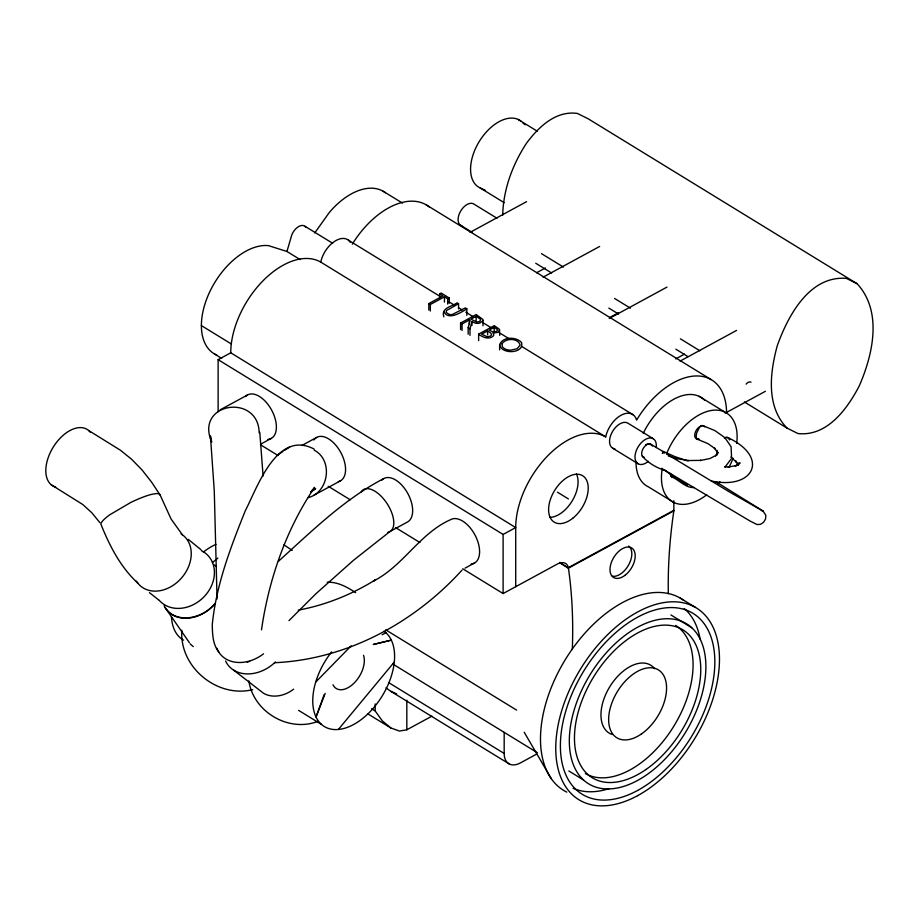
<?xml version="1.0" encoding="UTF-8"?>
<svg xmlns="http://www.w3.org/2000/svg" width="919" height="919" viewBox="0 0 919 919"><rect width="100%" height="100%" fill="white"/><g stroke="black" fill="none" stroke-linecap="round" stroke-linejoin="round"><path stroke-width="1.38" d="M181.847 630.285C179.194 667.056 217.091 698.36 252.725 689.664M738.129 464.715L738.164 462.9L737.658 465.117M502.704 215.149C503.29 189.475 512.538 164.57 526.507 143.215C538.385 127.224 555.777 110.291 577.419 113.451L588.194 118.792L857.105 283.718C882.837 311.552 872.878 354.803 859.173 386.106C847.192 408.989 827.111 436.743 797.945 433.538L787.169 428.197L744.39 401.959M259.158 432.906C258.641 392.999 194.346 402.258 211.692 442.05L210.428 435.916L214.276 490.884L217.056 599.004M731.57 457.593L731.099 446.795L725.125 438.007M261.49 629.825C268.773 579.659 286.027 529.47 314.608 487.403L311.461 491.045M443.843 316.848C440.661 307.842 452.114 306.544 457.088 302.822L458.558 303.718L458.558 308.945M499.706 330.116L498.075 332.379L492.906 333.011L493.469 333.873A5.33 3.079 0 0 1 493.319 335.94C489.172 340.099 482.475 337.284 478.638 334.125L494.273 325.625L499.431 329.289L499.706 335.343M499.626 344.694C502.67 336.469 516.214 336.492 521.555 342.58C524.45 353.689 501.349 354.757 499.626 344.694L499.626 349.921M468.173 334.229L468.173 327.692L470.137 320.501L469.299 319.996L462.05 323.936L460.58 323.04L476.203 314.539L482.934 319.49L483.015 325.774M469.988 335.355L469.988 328.807L471.952 321.627L475.364 323.132A5.146 2.975 0 0 0 479.913 323.017L483.015 320.547M300.191 259.606L286.946 251.484L291.702 235.172A11.062 6.571 -58.5 0 1 298.847 226.442A11.062 6.571 -58.5 0 1 305.993 227.418M324.2 694.58L316.021 717.027L325.2 693.351M717.475 453.883L718.118 452.297L715.579 455.755M737.693 465.577L740.071 462.854L735.211 466.094L736.762 465.393L728.25 467.105M314.757 232.921L329.174 212.668A61.47 36.542 -58.5 0 1 385.475 192.795M730.938 459.178L725.194 466.886M338.387 729.456L394.308 662.025M314.137 449.092C276.964 429.345 257.458 487.162 245.327 510.711C230.566 547.368 216.172 585.047 212.266 624.656C212.473 634.018 212.668 644.288 218.733 651.985M288.991 620.624L315.883 593.777L353.424 560.349L389.92 531.561L407.703 521.889A24.744 13.854 61.5 0 0 406.612 491.458A24.744 13.854 61.5 0 0 381.81 480.143M315.699 682.07L351.207 645.816M278.457 561.268C311.541 531.469 343.913 499.304 383.717 478.604M212.415 562.6L217.872 558.109M462.016 570.125C414.113 622.956 346.555 659.543 274.517 662.725M307.808 497.707C328.853 492.86 333.471 460.166 314.218 450.172M310.668 491.952L315.642 488.69L311.334 491.493M277.86 454.767L282.914 451.482M284.476 450.413L289.864 446.91M715.729 455.675L717.05 454.836L710.031 458.489L700.358 460.511L701.151 460.362L689.353 460.534L677.142 458.753L668.366 455.996M218.125 411.723L218.125 359.662L230.738 352.804A72.394 43.044 -58.5 0 1 263.282 280.513A72.394 43.044 -58.5 0 1 320.731 262.099A21.953 13.05 -58.5 0 1 334.424 241.479A21.953 13.05 -58.5 0 1 350.346 242.375M470.08 232.358L526.587 201.652M220.284 409.782L247.441 395.021M439.65 297.813L439.65 293.896L441.177 293.058L449.242 298.009L449.242 303.236M428.828 310.105L428.828 303.569L442.935 295.907L439.65 293.896M428.828 303.569L430.333 304.488L444.44 296.826L447.714 298.836L447.714 304.063M447.714 298.836L449.242 298.009M458.558 303.718L446.427 310.599L446.243 312.494L449.219 314.424A4.538 2.619 0 0 0 452.297 314.505L465.359 307.888L466.829 308.795L466.829 315.332M466.829 308.795C461.476 312.219 448.323 320.972 443.843 311.621M536.581 272.759L545.369 267.98M543.129 277.159L599.636 246.453M476.145 316.274L470.838 319.169L476.846 322.087L479.741 321.512L480.637 319.341L476.145 316.274L476.145 321.501M260.387 444.314L271.427 438.317M487.61 330.909L481.613 334.171L487.242 336.745L490.39 336.17L491.562 334.792L490.861 333.137L487.61 330.909L487.61 334.838M494.181 327.336L489.184 330.059L492.584 331.793L496.547 331.449L497.535 330.093L497.076 329.289L494.181 327.336L494.181 332.563M301.823 445.485L316.618 437.455M609.63 317.56L618.418 312.782M609.205 318.502L666.964 287.119M313.574 495.433L340.604 480.74M675.706 358.904L684.494 354.125M680.049 361.133L736.556 330.426M725.206 413.136L765.389 391.299M218.125 359.662L503.107 534.433L515.72 527.586A72.394 43.044 -58.5 0 1 548.252 455.284A72.394 43.044 -58.5 0 1 605.701 436.881A21.953 13.05 -58.5 0 1 621.141 415.204A21.953 13.05 -58.5 0 1 636.58 420.098A72.394 43.044 -58.5 0 1 694.017 376.066A72.394 43.044 -58.5 0 1 726.561 412.987M465.048 568.149L474.629 562.945M462.739 568.792L503.107 593.548L557.477 563.99A15.508 9.224 -58.5 0 1 568.424 567.632L673.845 510.344M673.845 500.752L673.845 510.849L568.424 568.137L559.866 562.887M367.761 713.81L390.805 727.94L399.42 731.064L406.818 729.789L431.896 716.165M536.765 754.028L520.464 762.885A22.378 13.303 -58.5 0 1 504.175 753.465L388.576 682.564M382.109 634.753L385.9 632.754M317.675 721.461C288.428 732.604 253.368 711.777 248.831 680.864M373.413 644.472L391.333 640.118L373.413 644.449M298.261 610.136C325.625 605.116 351.793 594.478 375.4 579.843L373.217 581.21C403.338 566.001 419.661 533.296 450.643 519.649A24.744 13.854 61.5 0 1 476.099 537.247A24.744 13.854 61.5 0 1 471.114 564.002M694.442 487.518C685.769 488.345 679.279 480.086 671.869 476.881M724.471 466.921L729.686 466.944M327.233 582.221C337.824 581.819 347.106 587.034 355.664 592.663M711.317 480.982C753.534 490.126 770.053 457.605 728.216 437.743M703.058 425.715L702.3 425.508A6.996 2.895 -67.6 0 0 699.37 427.622L696.878 432.55A7.639 3.171 -67.6 0 0 696.28 437.421L697.165 439.167L707.837 443.567L715.327 448.828L714.281 447.886L717.429 452.332M697.165 439.167L697.935 439.374A6.996 2.895 -67.6 0 0 698.842 439.11M666.091 470.712C656.982 468.196 648.469 463.199 642.174 456.123M286.946 251.484L268.509 245.637A61.47 36.542 -58.5 0 0 209.635 292.058A61.47 36.542 -58.5 0 0 216.93 355.171M662.473 451.757L664.598 452.964M688.147 461.097L674.948 456.64L661.76 450.747L650.663 444.141M396.617 693.902L390.805 691.329L385.991 687.803M761.656 510.573L763.172 511.194L730.111 492.331L667.01 454.227M703.931 426.071L714.879 430.586L724.08 437.053M521.176 121.331A39.23 23.32 -58.5 0 0 479.281 141.446A39.23 23.32 -58.5 0 0 480.212 187.97L485.324 190.348M283.982 544.841L292.208 550.401M857.105 283.718L846.33 278.377C809.386 275.424 787.962 315.906 777.325 345.533C769.95 372.379 765.803 406.52 787.169 428.197M715.832 481.694L763.057 511.033L765.849 515.364L765.527 519.051L763.54 522.348L760.438 524.358L757.038 524.542L750.088 521.05L661.646 468.368M518.052 119.413L537.27 131.187M480.212 187.97L504.221 202.697M497.018 218.262L474.261 204.305A12.544 7.455 -58.5 0 0 460.534 211.313A12.544 7.455 -58.5 0 0 461.924 225.879M541.498 253.644L563.427 267.084M614.604 298.468L630.445 308.187M680.393 338.824L699.887 350.782M535.731 263.248L551.572 272.966M608.826 308.083L618.579 314.057M675.844 349.174L688.021 356.652M460.178 225.006L472.159 232.358M426.152 204.811L711.122 379.593M383.2 191.278L402.465 203.099M699.187 396.353L724.631 411.953M348.404 240.181L440.132 296.435M448.702 301.685L454.813 305.441M458.489 307.693L462.154 309.944M465.818 312.184L473.159 316.687M482.946 322.695L491.504 327.945M500.062 333.195L508.632 338.445M522.084 346.693L633.386 414.951M653.191 438.685L627.746 423.085A14.647 8.708 -58.5 0 0 611.744 432.952A14.647 8.708 -58.5 0 0 614.88 448.886M305.016 226.304L332.701 243.294M468.173 327.692L469.988 328.807M320.731 262.099L605.701 436.881M612.663 448.185L638.108 463.785M673.96 502.532L648.515 486.932A51.969 30.901 -58.5 0 1 636.005 461.947M557.419 492.182L568.424 498.937M680.244 598.097L695.511 607.459M201.376 325.59L231.473 344.051M670.939 614.96L691.72 627.711A93.795 55.76 -58.5 0 1 646.643 774.843A93.795 55.76 -58.5 0 1 574.467 708.986A93.795 55.76 -58.5 0 1 691.72 627.711M230.738 352.804L515.72 527.586L515.72 586.69M559.866 562.382L568.424 568.137A531.125 315.768 -58.5 0 1 572.307 649.457M214.483 353.953L221.709 358.387M260.939 445.026L278.055 455.525M328.209 486.277L350.219 499.775M395.469 527.529L419.937 542.532M88.626 430.483L120.378 450.195L131.497 459.167L141.963 469.862L151.612 482.142L160.216 495.203L171.06 518.982L182.353 534.755M385.727 629.837L516.593 710.1M568.838 770.984L583.508 779.978M392.976 664.138L537.385 752.718M390.805 691.329L508.954 763.792M51.108 484.681L82.882 504.6L91.808 512.745L99.907 522.681M371.552 708.733L375.193 710.973L382.304 720.887L390.805 727.94M298.641 710.398L321.455 724.39M663.656 469.701L687.515 485.669L686.045 484.06M149.475 592.663L158.424 599.751M233.725 670.181L263.362 693.133A26.777 20.884 -35.6 0 0 293.609 689.181M188.28 539.384L200.905 549.631M522.945 123.066L525.197 124.823M730.892 457.042L736.613 462.372L735.751 460.947L738.026 465.37M138.011 583.324C120.607 567.368 109.545 545.806 100.883 524.152A34.485 6.513 -27 0 1 109.706 514.824L130.739 502.475A32.383 6.111 -27 0 1 151.658 494.353L156.333 493.537L159.251 493.825L160.216 495.203M652.57 446.071L650.445 444.279A6.996 5.158 -46.2 0 0 645.724 444.762M166.661 609.814L189.36 642.611M524.209 732.271L551.434 778.921M259.778 432.263L263.098 476.053M717.096 450.367L717.257 454.285M504.175 732.351L504.175 753.465M503.107 534.433L503.107 593.548M478.638 334.125L478.638 340.662M471.952 321.627L471.952 325.544M469.299 319.996L469.299 323.913M462.05 323.936L462.05 330.472M460.58 323.04L460.58 329.576M444.44 296.826L444.44 302.052M430.333 304.488L430.333 311.024M406.818 700.221L406.818 729.789M375.193 703.931L375.193 710.973M746.125 384.108A5.606 3.331 -58.5 0 1 751.053 382.166M566.805 792.132A112.451 66.857 -58.5 0 1 565.036 660.06A112.451 66.857 -58.5 0 1 683.61 600.279M684.276 608.562A106.076 63.066 -58.5 0 1 700.106 639.119M609.286 788.559A106.076 63.066 -58.5 0 1 573.1 788.307M628.55 546.058A17.323 10.304 -58.5 0 1 628.849 564.542A17.323 10.304 -58.5 0 1 612.399 576.247M668.343 593.685A488.15 290.22 -58.5 0 1 673.845 510.849M643.254 433.308A51.969 30.901 -58.5 0 1 704.678 400.27M666.528 453.825A51.969 30.901 -58.5 0 1 711.834 410.391A51.969 30.901 -58.5 0 1 736.693 443.349M733.006 458.213A51.969 30.901 -58.5 0 1 729.295 466.795M719.887 481.648A51.969 30.901 -58.5 0 1 718.21 483.716M706.711 494.824A51.969 30.901 -58.5 0 1 662.277 468.518M352.299 244.178A72.394 43.044 -58.5 0 1 429.61 207.212M576.385 473.871A27.225 16.186 -58.5 0 1 572.123 501.027A27.225 16.186 -58.5 0 1 549.884 517.386M698.716 439.052A7.421 4.411 -58.5 0 1 695.821 431.08A7.421 4.411 -58.5 0 1 704.793 426.864M672.984 477.237A7.421 4.411 -58.5 0 1 670.284 473.457M648.412 461.281A14.647 8.708 -58.5 0 1 635.063 458.374A14.647 8.708 -58.5 0 1 645.965 439.121A14.647 8.708 -58.5 0 1 656.155 447.61M644.265 457.283A7.421 4.262 -59.2 0 1 643.197 448.472A7.421 4.262 -59.2 0 1 651.491 444.899M672.8 477.099A7.398 3.699 -58.2 0 1 670.698 473.71M662.335 453.412A7.398 1.011 -57.5 0 1 663.897 452.803M181.158 533.939A33.107 25.87 -49.4 0 1 180.308 579.315A33.107 25.87 -49.4 0 1 136.391 581.118M201.341 550.619A33.118 27.409 -43.2 0 1 205.5 595.167A33.118 27.409 -43.2 0 1 158.838 599.889M164.133 605.644A33.05 25.95 -38.1 0 0 215.31 603.323A33.061 25.778 -35.6 0 1 165.075 607.62M214.288 564.886A33.05 25.95 -38.1 0 1 216.424 566.621M55.657 487.081A33.05 19.644 -58.5 0 1 53.601 446.542A33.05 19.644 -58.5 0 1 90.43 432.389M183.57 640.175A56.048 33.325 -58.5 0 1 171.439 616.867M203.363 552.101A56.048 33.325 -58.5 0 1 215.988 544.358M193.266 646.585A33.624 26.525 -55.8 0 1 190.164 643.782M363.533 655.293A22.424 13.325 -58.5 0 1 353.758 683.426A22.424 13.325 -58.5 0 1 333 684.747M275.459 661.91A33.624 26.226 -35.6 0 1 225.603 660.968M263.535 653.8A33.624 26.226 -35.6 0 1 216.918 648.274M383.935 631.215A56.22 33.417 -58.5 0 1 379.49 700.163A56.22 33.417 -58.5 0 1 320.501 723.494A56.22 33.417 -58.5 0 1 331.61 651.916M361.213 491.86A24.802 12.452 57.1 0 1 386.991 503.463A24.802 12.452 57.1 0 1 387.841 532.319M245.534 396.56A24.744 13.854 61.5 0 1 271.944 410.69A24.744 13.854 61.5 0 1 267.911 439.374M313.919 439.983A24.744 13.854 61.5 0 1 340.076 451.229A24.744 13.854 61.5 0 1 338.341 481.613M249.715 661.381A24.744 24.411 -61.9 0 1 247.234 662.128M675.672 625.425A86.742 51.579 -58.5 0 1 674.075 725.78A86.742 51.579 -58.5 0 1 585.346 773.534M612.33 734.511A39.793 23.653 -58.5 0 1 610.503 685.585A39.793 23.653 -58.5 0 1 654.604 668.687M501.992 343.74L502.337 346.796L504.244 348.519A9.201 5.307 0 0 0 510.631 350.208L517.202 348.715L520.12 345.05C518.144 337.824 505.703 337.939 501.992 343.74M637.614 795.659A112.451 66.857 -58.5 0 0 708.515 619.395A112.451 66.857 -58.5 0 0 566.701 696.476A112.451 66.857 -58.5 0 0 637.614 795.659M637.614 790.455A106.076 63.066 -58.5 0 0 704.505 624.185A106.076 63.066 -58.5 0 0 570.722 696.889A106.076 63.066 -58.5 0 0 637.614 790.455M625.288 575.087A17.323 10.304 -58.5 0 0 631.939 548.138A17.323 10.304 -58.5 0 0 610.595 564.944A17.323 10.304 -58.5 0 0 625.288 575.087M572.721 518.293A27.225 16.186 -58.5 0 0 583.037 475.973A27.225 16.186 -58.5 0 0 549.516 502.532A27.225 16.186 -58.5 0 0 572.721 518.293M729.56 439.673A7.421 4.411 -58.5 0 0 724.344 438.018A7.421 4.561 -57.7 0 1 729.675 439.741M645.965 769.502A86.742 51.579 -58.5 0 0 687.653 633.432A86.742 51.579 -58.5 0 0 579.211 708.595A86.742 51.579 -58.5 0 0 645.965 769.502M641.439 733.959A39.793 23.653 -58.5 0 0 660.566 671.536A39.793 23.653 -58.5 0 0 610.825 706.022A39.793 23.653 -58.5 0 0 641.439 733.959"/></g></svg>
